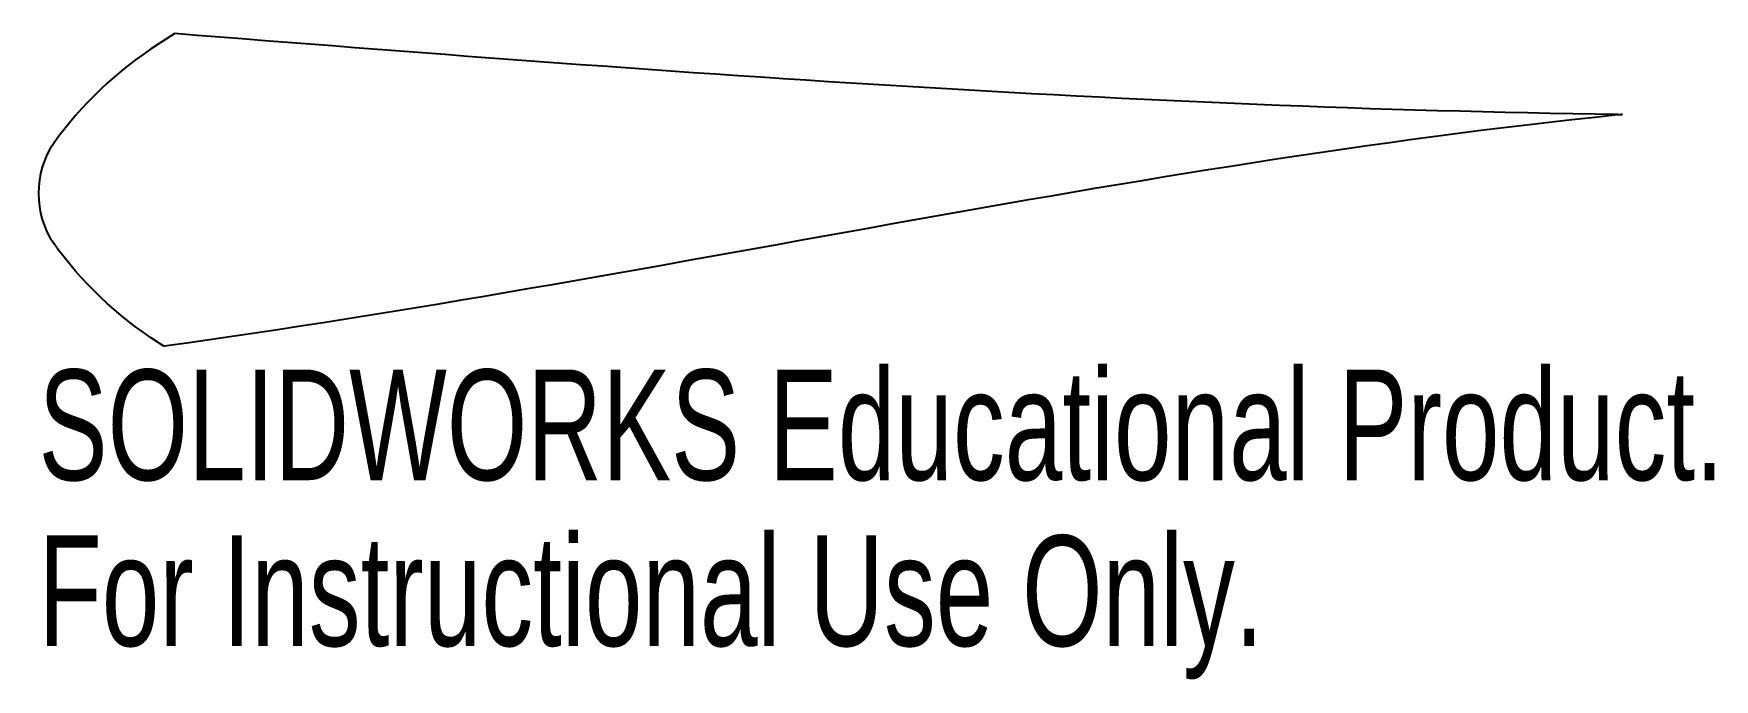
# Model space of a CAD drawing. Header units: millimetres. Extents: x 324.8 to 398.3, y -89.4 to -61.1.
import ezdxf

# ---------------------------------------------------------------- set-up
doc = ezdxf.new("R2010")
doc.units = ezdxf.units.MM
doc.styles.add('SLDTEXTSTYLE0', font='TXT', dxfattribs={"width": 0.7})

msp = doc.modelspace()

# ---------------------------------------------------------------- linework, layer by layer
at = {"color": 7, "linetype": 'Continuous', "lineweight": 25}
for p, q in [((330.999, -61.129), (330.284, -61.588)), ((330.284, -74.634), (330.537, -74.796))]:
    msp.add_line(p, q, dxfattribs=at)
for points in [[(330.284, -61.588), (328.472, -62.752), (326.891, -64.26), (325.698, -65.94)], [(394.096, -64.66), (373.059, -64.394), (352.013, -62.787), (330.999, -61.129)], [(394.3, -64.662), (394.226, -64.67), (394.152, -64.677), (394.078, -64.685)], [(394.096, -64.66), (394.164, -64.661), (394.232, -64.662), (394.3, -64.662)], [(394.078, -64.685), (372.828, -66.871), (351.753, -71.878), (330.537, -74.796)], [(325.698, -65.94), (324.832, -67.16), (324.832, -69.062), (325.698, -70.282)], [(330.284, -74.634), (328.472, -73.471), (326.891, -71.962), (325.698, -70.282)]]:
    msp.add_open_spline(points, degree=3, dxfattribs=at)

# ---------------------------------------------------------------- texts
at = {"color": 7, "linetype": 'Continuous', "char_height": 4.83362, "attachment_point": 1, "style": 'SLDTEXTSTYLE0'}
for s, insert in [('SOLIDWORKS Educational Product.', (325.048, -75.816)), ('For Instructional Use Only.', (325.048, -83.066))]:
    msp.add_mtext(s, dxfattribs=dict(at, insert=insert))

doc.saveas('drawing.dxf')
